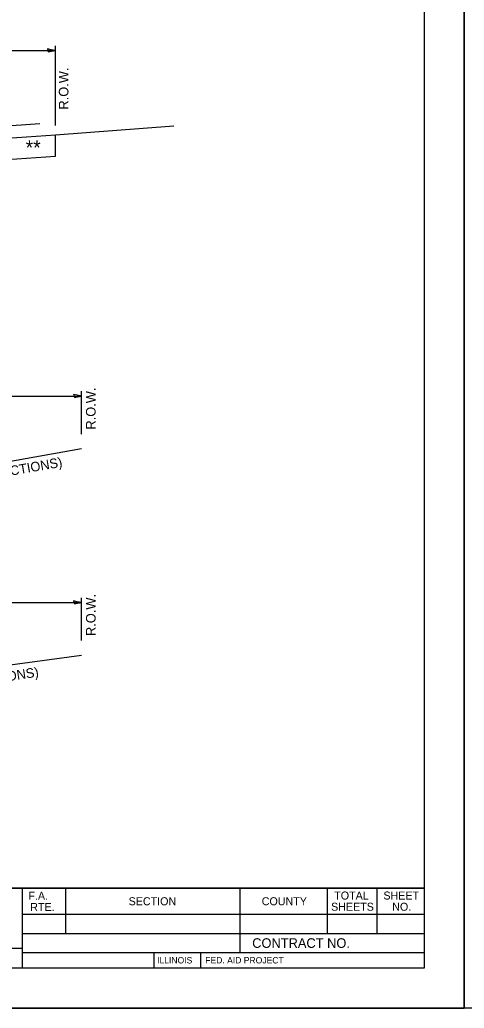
# Model space of a CAD drawing. Extents: x 663632 to 665672, y 1178627 to 1179067.
# Drawn here: x 664201.2 to 664312.3, y 1178627 to 1178874.1 of the extents above; entities that cross this region are included whole.
import ezdxf

# ---------------------------------------------------------------- set-up
doc = ezdxf.new("R2010")
doc.units = 0
for name, color, linetype in [('Design_PR_Roadway Notes', 7, 'Continuous'), ('Design_PR_Sidewalk', 7, 'Continuous'), ('Level 48', 7, 'Continuous'), ('Sheets_50 Reference Boundary', 7, 'Continuous'), ('Sheets_General Details', 7, 'Continuous'), ('Sheets_Printer Plotting Border', 7, 'Continuous')]:
    doc.layers.add(name, color=color, linetype=linetype)

msp = doc.modelspace()

# ---------------------------------------------------------------- linework, layer by layer
at = {"layer": 'Design_PR_Roadway Notes'}
for p, q in [((664210.14, 1178847.67), (664210.14, 1178867.56)), ((664198.68, 1178866.37), (664210.07, 1178866.37)), ((664169.23, 1178845.53), (664206.18, 1178848.12)), ((664216.61, 1178770.51), (664216.61, 1178781.2)), ((664081.86, 1178780.01), (664216.61, 1178780.01)), ((664170.69, 1178758.82), (664216.61, 1178766.86)), ((664081.86, 1178728.4), (664216.61, 1178728.4)), ((664216.61, 1178718.9), (664216.61, 1178729.59)), ((664153.96, 1178706.72), (664216.61, 1178715.25))]:
    msp.add_line(p, q, dxfattribs=at)
for points in [[(664208.07, 1178866.79), (664208.23, 1178866.41), (664208.29, 1178866.04), (664209.07, 1178866.2), (664210.07, 1178866.38), (664209, 1178866.57)], [(664214.61, 1178780.42), (664214.77, 1178780.04), (664214.84, 1178779.67), (664215.61, 1178779.83), (664216.61, 1178780.01), (664215.54, 1178780.2)], [(664214.61, 1178728.82), (664214.77, 1178728.43), (664214.84, 1178728.06), (664215.61, 1178728.23), (664216.61, 1178728.4), (664215.54, 1178728.59)]]:
    msp.add_lwpolyline(points, close=True, dxfattribs=at)
at = {"layer": 'Design_PR_Sidewalk'}
for p, q in [((664210.14, 1178845.35), (664239.65, 1178847.6)), ((664144.23, 1178840.73), (664210.14, 1178845.35)), ((664210.14, 1178839.99), (664210.14, 1178845.35)), ((664144.23, 1178835.38), (664210.14, 1178839.99))]:
    msp.add_line(p, q, dxfattribs=at)
at = {"layer": 'Level 48'}
msp.add_lwpolyline([(663632.3, 1179066.97), (664312.3, 1179066.97), (664312.3, 1178626.97), (663632.3, 1178626.97)], close=True, dxfattribs=at)
at = {"layer": 'Sheets_50 Reference Boundary'}
msp.add_lwpolyline([(663672.3, 1179056.96), (664302.3, 1179056.96), (664302.3, 1178656.97), (663672.3, 1178656.97)], close=True, dxfattribs=at)
at = {"layer": 'Sheets_General Details'}
for p, q in [((664312.3, 1179066.97), (664312.3, 1178626.97)), ((663672.3, 1178656.97), (664302.3, 1178656.97)), ((664201.78, 1178656.97), (664201.78, 1178636.97)), ((664212.59, 1178656.97), (664212.59, 1178645.66)), ((664256.19, 1178656.97), (664256.19, 1178640.86)), ((664278.03, 1178656.97), (664278.03, 1178645.66)), ((664290.44, 1178656.97), (664290.44, 1178645.66)), ((664201.78, 1178650.46), (664302.3, 1178650.46)), ((664201.78, 1178645.66), (664302.3, 1178645.66)), ((664047.78, 1178641.97), (664201.78, 1178641.97)), ((664201.78, 1178640.86), (664302.3, 1178640.86)), ((664234.73, 1178640.86), (664234.73, 1178636.97)), ((664246.33, 1178640.86), (664246.33, 1178636.97)), ((664312.3, 1178626.97), (663632.3, 1178626.97)), ((664992.3, 1178626.97), (664312.3, 1178626.97))]:
    msp.add_line(p, q, dxfattribs=at)
msp.add_lwpolyline([(663672.3, 1179056.97), (664302.3, 1179056.97), (664302.3, 1178636.97), (663672.3, 1178636.97)], close=True, dxfattribs=at)
at = {"layer": 'Sheets_Printer Plotting Border'}
msp.add_lwpolyline([(663632.3, 1178626.97), (664312.3, 1178626.97), (664312.3, 1179066.97), (663632.3, 1179066.97)], close=True, dxfattribs=at)

# ---------------------------------------------------------------- texts
at = {"layer": 'Design_PR_Roadway Notes'}
for s, rotation, p in [('R.O.W.', 90, (664213.34, 1178851.62)), ('R.O.W.', 90, (664220.13, 1178771.62)), ('(SEE CROSS SECTIONS)', 9.9357, (664174.36, 1178755.78)), ('R.O.W.', 90, (664220.13, 1178720.01)), ('(SEE CROSS SECTIONS)', 8.3653, (664168.27, 1178704.33))]:
    msp.add_text(s, height=2.4, rotation=rotation, dxfattribs=at).set_placement(p)
msp.add_text('**', height=3.6, dxfattribs=at).set_placement((664202.65, 1178840.31))
at = {"layer": 'Sheets_General Details'}
for s, height, p in [('F.A.  ', 2, (664203.33, 1178654.07)), ('SECTION', 2, (664228.39, 1178652.71)), ('COUNTY', 2, (664261.67, 1178652.71)), ('TOTAL', 2, (664279.8, 1178654.14)), ('SHEET', 2, (664292.09, 1178654.14)), ('RTE.', 2, (664203.79, 1178651.27)), ('SHEETS', 2, (664279.01, 1178651.34)), ('NO.', 2, (664294.29, 1178651.34)), ('CONTRACT NO.      ', 2.4, (664259.29, 1178642.06)), ('ILLINOIS', 1.6, (664235.51, 1178638.16)), ('FED. AID PROJECT', 1.6, (664247.55, 1178638.16))]:
    msp.add_text(s, height=height, dxfattribs=at).set_placement(p)

doc.saveas('drawing.dxf')
